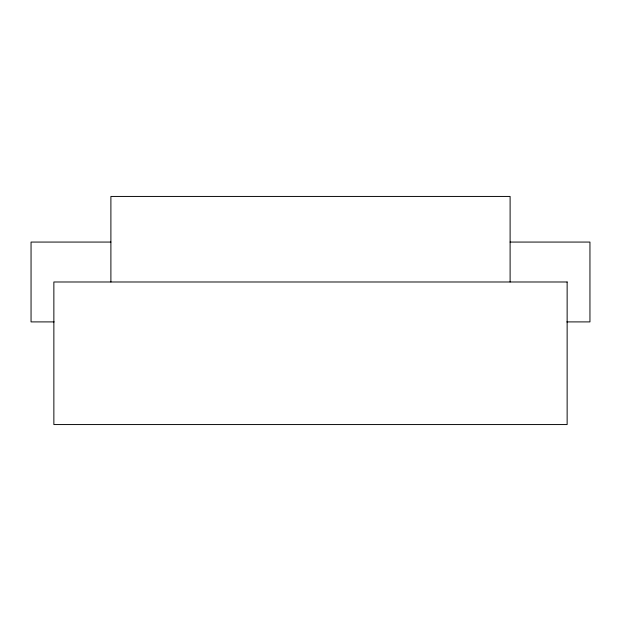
<?xml version="1.0" encoding="UTF-8"?>
<svg xmlns="http://www.w3.org/2000/svg" width="621" height="621" viewBox="0 0 621 621"><rect width="100%" height="100%" fill="white"/><g stroke="black" fill="none" stroke-linecap="round" stroke-linejoin="round"><path stroke-width="0.93" d="M110.895 242.066L31.05 242.066L31.05 321.903L54.136 321.903M510.105 242.066L589.95 242.066L589.95 321.903L566.864 321.903M510.105 281.988L510.105 196.438L110.895 196.438L110.895 281.988M567.136 281.988L53.864 281.988L53.864 424.562L567.136 424.562L567.136 281.988"/></g></svg>
